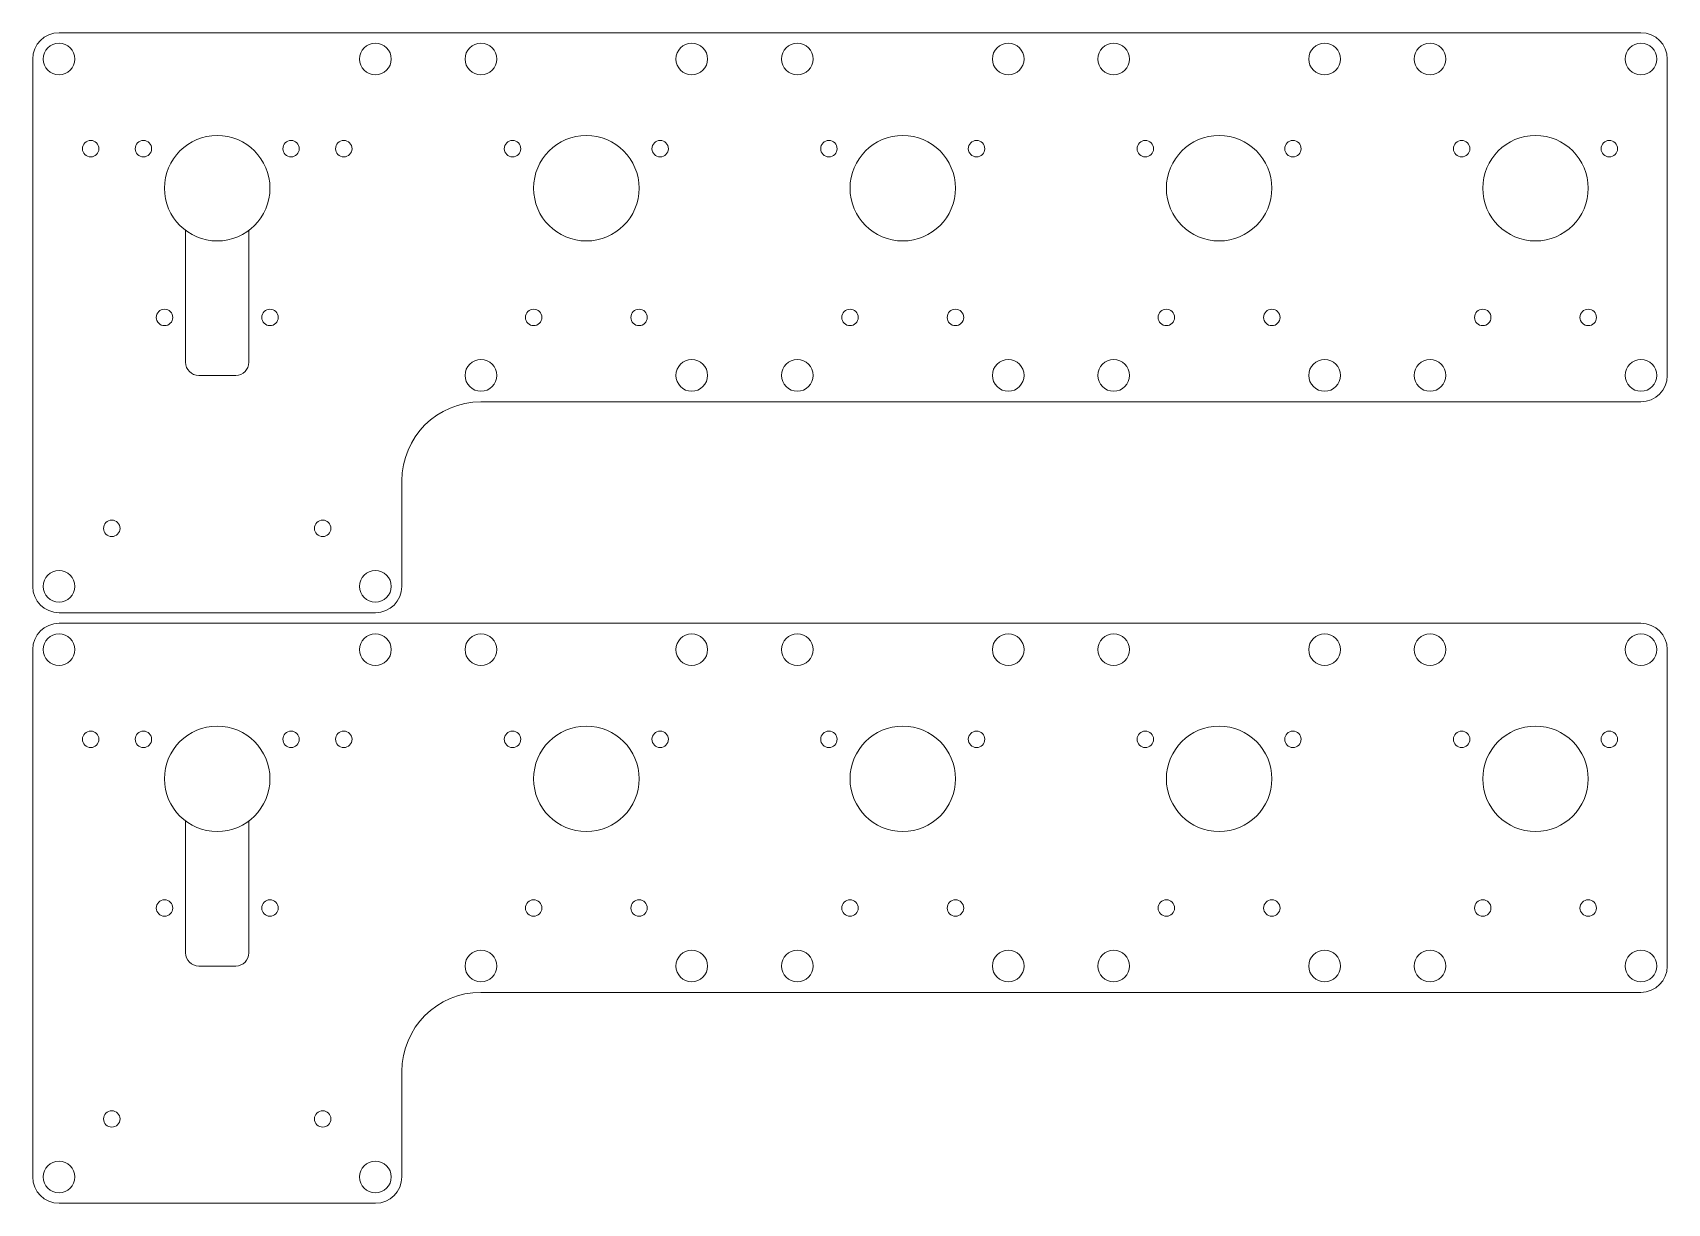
# Model space of a CAD drawing. Header units: inches. Extents: x 1 to 16.5, y -11.8 to -0.8.
import ezdxf

# ---------------------------------------------------------------- set-up
doc = ezdxf.new("R2010")
doc.units = ezdxf.units.IN
doc.layers.get('0').update_dxf_attribs({"color": 1, "linetype": 'CONTINUOUS', "lineweight": 0})

msp = doc.modelspace()

# ---------------------------------------------------------------- linework, layer by layer
for p, q in [((1.25, -0.75), (4.25, -0.75)), ((4.25, -0.75), (5.25, -0.75)), ((5.25, -0.75), (7.25, -0.75)), ((7.25, -0.75), (8.25, -0.75)), ((8.25, -0.75), (10.25, -0.75)), ((10.25, -0.75), (11.25, -0.75)), ((11.25, -0.75), (13.25, -0.75)), ((13.25, -0.75), (14.25, -0.75)), ((14.25, -0.75), (16.25, -0.75)), ((1, -6), (1, -1)), ((16.5, -1), (16.5, -4)), ((2.45, -3.875), (2.45, -2.625)), ((3.05, -2.625), (3.05, -3.875)), ((2.925, -4), (2.575, -4)), ((7.25, -4.25), (5.25, -4.25)), ((7.25, -4.25), (8.25, -4.25)), ((10.25, -4.25), (8.25, -4.25)), ((10.25, -4.25), (11.25, -4.25)), ((13.25, -4.25), (11.25, -4.25)), ((13.25, -4.25), (14.25, -4.25)), ((16.25, -4.25), (14.25, -4.25)), ((4.5, -6), (4.5, -5)), ((4.25, -6.25), (1.25, -6.25)), ((1.25, -6.35), (4.25, -6.35)), ((4.25, -6.35), (5.25, -6.35)), ((5.25, -6.35), (7.25, -6.35)), ((7.25, -6.35), (8.25, -6.35)), ((8.25, -6.35), (10.25, -6.35)), ((10.25, -6.35), (11.25, -6.35)), ((11.25, -6.35), (13.25, -6.35)), ((13.25, -6.35), (14.25, -6.35)), ((14.25, -6.35), (16.25, -6.35)), ((1, -11.6), (1, -6.6)), ((16.5, -6.6), (16.5, -9.6)), ((2.45, -9.475), (2.45, -8.225)), ((3.05, -8.225), (3.05, -9.475)), ((2.925, -9.6), (2.575, -9.6)), ((7.25, -9.85), (5.25, -9.85)), ((7.25, -9.85), (8.25, -9.85)), ((10.25, -9.85), (8.25, -9.85)), ((10.25, -9.85), (11.25, -9.85)), ((13.25, -9.85), (11.25, -9.85)), ((13.25, -9.85), (14.25, -9.85)), ((16.25, -9.85), (14.25, -9.85)), ((4.5, -11.6), (4.5, -10.6)), ((4.25, -11.85), (1.25, -11.85))]:
    msp.add_line(p, q)
for centre, radius in [((1.25, -1), 0.15), ((4.25, -1), 0.15), ((5.25, -1), 0.15), ((7.25, -1), 0.15), ((8.25, -1), 0.15), ((10.25, -1), 0.15), ((11.25, -1), 0.15), ((13.25, -1), 0.15), ((14.25, -1), 0.15), ((16.25, -1), 0.15), ((1.55, -1.85), 0.078), ((2.05, -1.85), 0.078), ((2.75, -2.225), 0.5), ((3.45, -1.85), 0.078), ((3.95, -1.85), 0.078), ((5.55, -1.85), 0.078), ((6.25, -2.225), 0.5), ((6.95, -1.85), 0.078), ((8.55, -1.85), 0.078), ((9.25, -2.225), 0.5), ((9.95, -1.85), 0.078), ((11.55, -1.85), 0.078), ((12.25, -2.225), 0.5), ((12.95, -1.85), 0.078), ((14.55, -1.85), 0.078), ((15.25, -2.225), 0.5), ((15.95, -1.85), 0.078), ((2.25, -3.45), 0.078), ((3.25, -3.45), 0.078), ((5.75, -3.45), 0.078), ((6.75, -3.45), 0.078), ((8.75, -3.45), 0.078), ((9.75, -3.45), 0.078), ((11.75, -3.45), 0.078), ((12.75, -3.45), 0.078), ((14.75, -3.45), 0.078), ((15.75, -3.45), 0.078), ((5.25, -4), 0.15), ((7.25, -4), 0.15), ((8.25, -4), 0.15), ((10.25, -4), 0.15), ((11.25, -4), 0.15), ((13.25, -4), 0.15), ((14.25, -4), 0.15), ((16.25, -4), 0.15), ((1.75, -5.45), 0.078), ((3.75, -5.45), 0.078), ((1.25, -6), 0.15), ((4.25, -6), 0.15), ((1.25, -6.6), 0.15), ((4.25, -6.6), 0.15), ((5.25, -6.6), 0.15), ((7.25, -6.6), 0.15), ((8.25, -6.6), 0.15), ((10.25, -6.6), 0.15), ((11.25, -6.6), 0.15), ((13.25, -6.6), 0.15), ((14.25, -6.6), 0.15), ((16.25, -6.6), 0.15), ((1.55, -7.45), 0.078), ((2.05, -7.45), 0.078), ((2.75, -7.825), 0.5), ((3.45, -7.45), 0.078), ((3.95, -7.45), 0.078), ((5.55, -7.45), 0.078), ((6.25, -7.825), 0.5), ((6.95, -7.45), 0.078), ((8.55, -7.45), 0.078), ((9.25, -7.825), 0.5), ((9.95, -7.45), 0.078), ((11.55, -7.45), 0.078), ((12.25, -7.825), 0.5), ((12.95, -7.45), 0.078), ((14.55, -7.45), 0.078), ((15.25, -7.825), 0.5), ((15.95, -7.45), 0.078), ((2.25, -9.05), 0.078), ((3.25, -9.05), 0.078), ((5.75, -9.05), 0.078), ((6.75, -9.05), 0.078), ((8.75, -9.05), 0.078), ((9.75, -9.05), 0.078), ((11.75, -9.05), 0.078), ((12.75, -9.05), 0.078), ((14.75, -9.05), 0.078), ((15.75, -9.05), 0.078), ((5.25, -9.6), 0.15), ((7.25, -9.6), 0.15), ((8.25, -9.6), 0.15), ((10.25, -9.6), 0.15), ((11.25, -9.6), 0.15), ((13.25, -9.6), 0.15), ((14.25, -9.6), 0.15), ((16.25, -9.6), 0.15), ((1.75, -11.05), 0.078), ((3.75, -11.05), 0.078), ((1.25, -11.6), 0.15), ((4.25, -11.6), 0.15)]:
    msp.add_circle(centre, radius)
for centre, radius, start, end in [((1.25, -1), 0.25, 90, 180), ((16.25, -1), 0.25, 360, 90), ((2.575, -3.875), 0.125, 180, 270), ((2.925, -3.875), 0.125, 270, 360), ((16.25, -4), 0.25, 270, 360), ((5.25, -5), 0.75, 90, 180), ((1.25, -6), 0.25, 180, 270), ((4.25, -6), 0.25, 270, 360), ((1.25, -6.6), 0.25, 90, 180), ((16.25, -6.6), 0.25, 360, 90), ((2.575, -9.475), 0.125, 180, 270), ((2.925, -9.475), 0.125, 270, 360), ((16.25, -9.6), 0.25, 270, 360), ((5.25, -10.6), 0.75, 90, 180), ((1.25, -11.6), 0.25, 180, 270), ((4.25, -11.6), 0.25, 270, 360)]:
    msp.add_arc(centre, radius, start, end)

doc.saveas('drawing.dxf')
